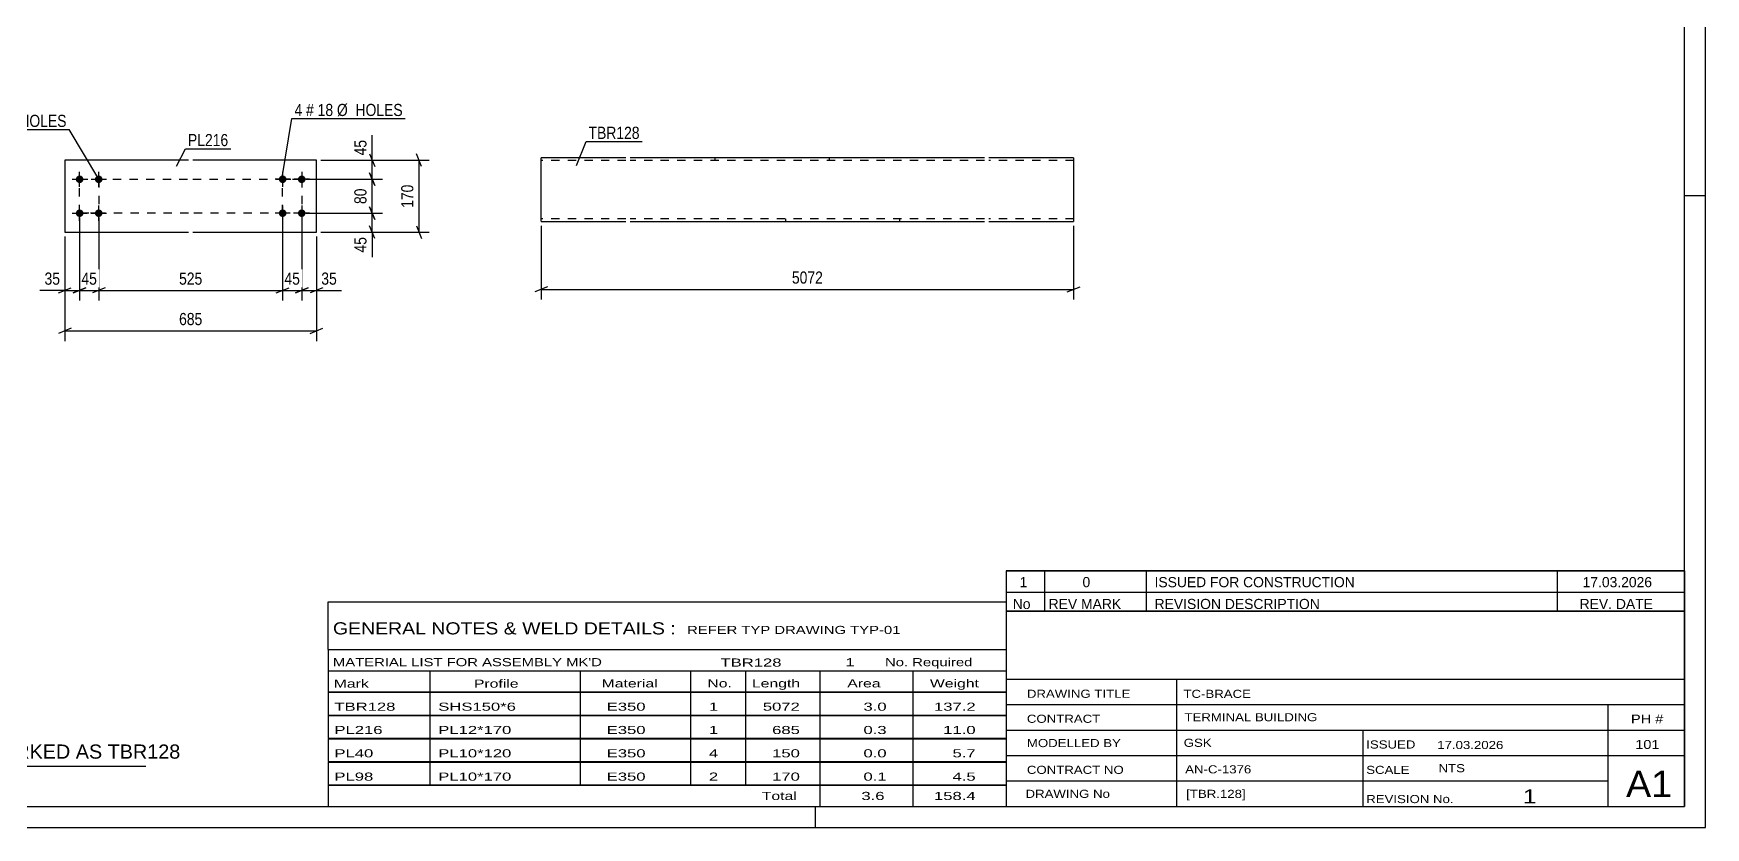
# Model space of a CAD drawing. Header units: millimetres. Extents: x 0 to 594, y 0 to 420.
# Drawn here: x 199.5 to 594, y 0 to 187.3 of the extents above; entities that cross this region are included whole.
import ezdxf

# ---------------------------------------------------------------- set-up
doc = ezdxf.new("R2010")
doc.units = ezdxf.units.MM
doc.linetypes.add('DXK_LINE_DOT2', pattern=[3.9198, 1.9599, -1.9599])
doc.styles.add('Arial', font='ARIAL.TTF', dxfattribs={"height": 0.2})
doc.styles.add('Arial Narrow', font='ARIALN.TTF', dxfattribs={"height": 0.2})

# ---------------------------------------------------------------- blocks, each defined once
blk = doc.blocks.new('Unknown-580871659-1129')
at = {"color": 5, "linetype": 'Continuous'}
for p, q in [((594, 0), (594, 420)), ((589, 5), (589, 415)), ((594, 149), (589, 149)), ((5, 5), (589, 5)), ((384, 0), (384, 5)), ((0, 0), (594, 0))]:
    blk.add_line(p, q, dxfattribs=at)
blk = doc.blocks.new('Part-580871659-3517 - 3516')
at = {"color": 2, "linetype": 'Continuous'}
for p, q in [((236.09, 157.42), (206.89, 157.42)), ((206.89, 157.42), (206.89, 140.42)), ((266.29, 157.42), (237.09, 157.42)), ((266.29, 140.42), (266.29, 157.42)), ((206.89, 140.42), (236.09, 140.42)), ((237.09, 140.42), (266.29, 140.42))]:
    blk.add_line(p, q, dxfattribs=at)
blk = doc.blocks.new('Bolt-580871659-3518 - 3516')
at = {"linetype": 'Continuous'}
for points in [[(258.29, 152.02, -1), (258.29, 153.82, -1)], [(262.79, 152.02, -1), (262.79, 153.82, -1)], [(258.29, 144.02, -1), (258.29, 145.82, -1)], [(262.79, 144.02, -1), (262.79, 145.82, -1)]]:
    blk.add_hatch(color=1, dxfattribs=at).paths.add_polyline_path(points)
at = {"color": 1, "linetype": 'Continuous'}
for p, q in [((258.29, 154.72), (258.29, 151.12)), ((262.79, 154.72), (262.79, 151.12)), ((260.09, 152.92), (256.49, 152.92)), ((264.59, 152.92), (260.99, 152.92)), ((258.29, 146.72), (258.29, 143.12)), ((262.79, 146.72), (262.79, 143.12)), ((260.09, 144.92), (256.49, 144.92)), ((264.59, 144.92), (260.99, 144.92))]:
    blk.add_line(p, q, dxfattribs=at)
blk = doc.blocks.new('Bolt-580871659-3519 - 3516')
at = {"linetype": 'Continuous'}
for points in [[(210.39, 153.82, -1), (210.39, 152.02, -1)], [(214.89, 153.82, -1), (214.89, 152.02, -1)], [(210.39, 145.82, -1), (210.39, 144.02, -1)], [(214.89, 145.82, -1), (214.89, 144.02, -1)]]:
    blk.add_hatch(color=1, dxfattribs=at).paths.add_polyline_path(points)
at = {"color": 1, "linetype": 'Continuous'}
for p, q in [((210.39, 151.12), (210.39, 154.72)), ((214.89, 151.12), (214.89, 154.72)), ((208.59, 152.92), (212.19, 152.92)), ((213.09, 152.92), (216.69, 152.92)), ((210.39, 143.12), (210.39, 146.72)), ((214.89, 143.12), (214.89, 146.72)), ((208.59, 144.92), (212.19, 144.92)), ((213.09, 144.92), (216.69, 144.92))]:
    blk.add_line(p, q, dxfattribs=at)
blk = doc.blocks.new('Part-580871659-2435 - 2427')
at = {"color": 2, "linetype": 'Continuous'}
for p, q in [((339.28, 157.96), (319.28, 157.96)), ((319.28, 143.05), (319.28, 157.96)), ((423.91, 157.96), (340.28, 157.96)), ((444.91, 157.96), (424.91, 157.96)), ((444.91, 157.96), (444.91, 142.96)), ((319.28, 143.05), (319.28, 142.96)), ((319.28, 142.96), (339.28, 142.96)), ((340.28, 142.96), (423.91, 142.96)), ((424.91, 142.96), (444.91, 142.96))]:
    blk.add_line(p, q, dxfattribs=at)
at = {"color": 7, "linetype": 'DXK_LINE_DOT2'}
for p, q in [((360.28, 157.96), (360.28, 157.36)), ((387.21, 157.96), (387.21, 157.36)), ((339.28, 157.36), (319.28, 157.36)), ((423.91, 157.36), (340.28, 157.36)), ((444.91, 157.36), (424.91, 157.36)), ((319.28, 143.56), (319.28, 143.6)), ((339.28, 143.56), (319.28, 143.56)), ((423.91, 143.56), (340.28, 143.56)), ((376.98, 142.96), (376.98, 143.56)), ((403.91, 142.96), (403.91, 143.56)), ((444.91, 143.56), (424.91, 143.56)), ((444.91, 143.56), (444.91, 143.6))]:
    blk.add_line(p, q, dxfattribs=at)
blk = doc.blocks.new('Rectangle-580871659-3696 - 3516')
at = {"color": 1, "linetype": 'DXK_LINE_DOT2'}
for p, q in [((210.39, 152.92), (236.09, 152.92)), ((210.39, 144.92), (210.39, 152.92)), ((237.09, 152.92), (262.79, 152.92)), ((262.79, 152.92), (262.79, 144.92)), ((236.09, 144.92), (210.39, 144.92)), ((262.79, 144.92), (237.09, 144.92))]:
    blk.add_line(p, q, dxfattribs=at)
blk = doc.blocks.new('Rectangle-580871659-3716 - 3516')
at = {"color": 1, "linetype": 'DXK_LINE_DOT2'}
for p, q in [((210.39, 152.92), (214.89, 152.92)), ((210.39, 144.92), (210.39, 152.92)), ((214.89, 152.92), (214.89, 144.92)), ((214.89, 144.92), (210.39, 144.92))]:
    blk.add_line(p, q, dxfattribs=at)
blk = doc.blocks.new('Rectangle-580871659-3726 - 3516')
at = {"color": 1, "linetype": 'DXK_LINE_DOT2'}
for p, q in [((258.29, 152.92), (262.79, 152.92)), ((258.29, 144.92), (258.29, 152.92)), ((262.79, 152.92), (262.79, 144.92)), ((262.79, 144.92), (258.29, 144.92))]:
    blk.add_line(p, q, dxfattribs=at)
blk = doc.blocks.new('StraightDimension-580871659-3524 - 3516')
at = {"color": 7, "linetype": 'Continuous'}
for p, q in [((262.79, 143.92), (262.79, 124.31)), ((266.29, 139.42), (266.29, 124.31)), ((261.29, 126.11), (264.29, 127.31)), ((262.79, 126.71), (266.29, 126.71)), ((267.79, 127.31), (264.79, 126.11))]:
    blk.add_line(p, q, dxfattribs=at)
at = {"color": 0}
blk.add_wipeout([(271.67, 127.46), (271.67, 131.66), (266.81, 131.66), (266.81, 127.46)], dxfattribs=at)
at = {"color": 7, "linetype": 'Continuous'}
blk.add_line((266.29, 126.71), (272.19, 126.71), dxfattribs=at)
blk.add_line((266.29, 126.71), (272.19, 126.71), dxfattribs=at)
at = {"color": 3, "style": 'Arial Narrow'}
blk.add_text('35', height=2.863, dxfattribs=at).set_placement((267.41, 128.06))
blk = doc.blocks.new('StraightDimension-580871659-3525 - 3516')
at = {"color": 7, "linetype": 'Continuous'}
for p, q in [((258.29, 143.92), (258.29, 124.31)), ((262.79, 143.92), (262.79, 124.31)), ((256.79, 126.11), (259.79, 127.31)), ((258.29, 126.71), (262.79, 126.71)), ((264.29, 127.31), (261.29, 126.11))]:
    blk.add_line(p, q, dxfattribs=at)
at = {"color": 0}
blk.add_wipeout([(262.97, 127.46), (262.97, 131.66), (258.11, 131.66), (258.11, 127.46)], dxfattribs=at)
at = {"color": 3, "style": 'Arial Narrow'}
blk.add_text('45', height=2.863, dxfattribs=at).set_placement((258.71, 128.06))
blk = doc.blocks.new('StraightDimension-580871659-3526 - 3516')
at = {"color": 7, "linetype": 'Continuous'}
for p, q in [((214.89, 143.92), (214.89, 124.31)), ((258.29, 143.92), (258.29, 124.31)), ((216.39, 127.31), (213.39, 126.11)), ((214.89, 126.71), (258.29, 126.71)), ((256.79, 126.11), (259.79, 127.31))]:
    blk.add_line(p, q, dxfattribs=at)
at = {"color": 0}
blk.add_wipeout([(239.93, 127.46), (239.93, 131.66), (233.25, 131.66), (233.25, 127.46)], dxfattribs=at)
at = {"color": 3, "style": 'Arial Narrow'}
blk.add_text('525', height=2.863, dxfattribs=at).set_placement((233.85, 128.06))
blk = doc.blocks.new('StraightDimension-580871659-3527 - 3516')
at = {"color": 7, "linetype": 'Continuous'}
for p, q in [((210.39, 143.92), (210.39, 124.31)), ((214.89, 143.92), (214.89, 124.31)), ((208.89, 126.11), (211.89, 127.31)), ((210.39, 126.71), (214.89, 126.71)), ((216.39, 127.31), (213.39, 126.11))]:
    blk.add_line(p, q, dxfattribs=at)
at = {"color": 0}
blk.add_wipeout([(215.07, 127.46), (215.07, 131.66), (210.21, 131.66), (210.21, 127.46)], dxfattribs=at)
at = {"color": 3, "style": 'Arial Narrow'}
blk.add_text('45', height=2.863, dxfattribs=at).set_placement((210.81, 128.06))
blk = doc.blocks.new('StraightDimension-580871659-3528 - 3516')
at = {"color": 7, "linetype": 'Continuous'}
for p, q in [((210.39, 143.92), (210.39, 124.31)), ((206.89, 139.42), (206.89, 124.31)), ((205.39, 126.11), (208.39, 127.31)), ((206.89, 126.71), (210.39, 126.71)), ((211.89, 127.31), (208.89, 126.11))]:
    blk.add_line(p, q, dxfattribs=at)
at = {"color": 0}
blk.add_wipeout([(206.36, 127.46), (206.36, 131.66), (201.51, 131.66), (201.51, 127.46)], dxfattribs=at)
at = {"color": 7, "linetype": 'Continuous'}
blk.add_line((206.89, 126.71), (200.98, 126.71), dxfattribs=at)
blk.add_line((206.89, 126.71), (200.98, 126.71), dxfattribs=at)
at = {"color": 3, "style": 'Arial Narrow'}
blk.add_text('35', height=2.863, dxfattribs=at).set_placement((202.11, 128.06))
blk = doc.blocks.new('StraightDimension-580871659-3544 - 3516')
at = {"color": 7, "linetype": 'Continuous'}
for p, q in [((206.89, 139.42), (206.89, 114.77)), ((266.29, 139.42), (266.29, 114.77)), ((208.39, 117.77), (205.39, 116.57)), ((206.89, 117.17), (266.29, 117.17)), ((264.79, 116.57), (267.79, 117.77))]:
    blk.add_line(p, q, dxfattribs=at)
at = {"color": 0}
blk.add_wipeout([(239.93, 117.92), (239.93, 122.12), (233.25, 122.12), (233.25, 117.92)], dxfattribs=at)
at = {"color": 3, "style": 'Arial Narrow'}
blk.add_text('685', height=2.863, dxfattribs=at).set_placement((233.85, 118.52))
blk = doc.blocks.new('StraightDimension-580871659-3564 - 3516')
at = {"color": 7, "linetype": 'Continuous'}
for p, q in [((291.07, 155.92), (289.87, 158.92)), ((267.29, 157.42), (292.87, 157.42)), ((290.47, 140.42), (290.47, 157.42)), ((267.29, 140.42), (292.87, 140.42)), ((289.87, 141.92), (291.07, 138.92))]:
    blk.add_line(p, q, dxfattribs=at)
at = {"color": 0}
blk.add_wipeout([(289.72, 152.26), (285.52, 152.26), (285.52, 145.58), (289.72, 145.58)], dxfattribs=at)
at = {"color": 3, "style": 'Arial Narrow'}
blk.add_text('170', height=2.863, rotation=90.0002, dxfattribs=at).set_placement((289.12, 146.18))
blk = doc.blocks.new('StraightDimension-580871659-3674 - 3516')
at = {"color": 7, "linetype": 'Continuous'}
for p, q in [((278.81, 158.92), (280.01, 155.92)), ((267.29, 157.42), (281.81, 157.42)), ((280.01, 151.42), (278.81, 154.42)), ((279.41, 152.92), (279.41, 157.42)), ((263.79, 152.92), (281.81, 152.92))]:
    blk.add_line(p, q, dxfattribs=at)
at = {"color": 0}
blk.add_wipeout([(278.66, 162.8), (274.46, 162.8), (274.46, 157.95), (278.66, 157.95)], dxfattribs=at)
at = {"color": 7, "linetype": 'Continuous'}
blk.add_line((279.41, 157.42), (279.41, 163.33), dxfattribs=at)
blk.add_line((279.41, 157.42), (279.41, 163.33), dxfattribs=at)
at = {"color": 3, "style": 'Arial Narrow'}
blk.add_text('45', height=2.863, rotation=90.0002, dxfattribs=at).set_placement((278.06, 158.55))
blk = doc.blocks.new('StraightDimension-580871659-3675 - 3516')
at = {"color": 7, "linetype": 'Continuous'}
for p, q in [((278.81, 154.42), (280.01, 151.42)), ((263.79, 152.92), (281.81, 152.92)), ((279.41, 144.92), (279.41, 152.92)), ((280.01, 143.42), (278.81, 146.42)), ((263.79, 144.92), (281.81, 144.92))]:
    blk.add_line(p, q, dxfattribs=at)
at = {"color": 0}
blk.add_wipeout([(278.66, 151.35), (274.46, 151.35), (274.46, 146.49), (278.66, 146.49)], dxfattribs=at)
at = {"color": 3, "style": 'Arial Narrow'}
blk.add_text('80', height=2.863, rotation=90.0002, dxfattribs=at).set_placement((278.06, 147.09))
blk = doc.blocks.new('StraightDimension-580871659-3676 - 3516')
at = {"color": 7, "linetype": 'Continuous'}
for p, q in [((278.81, 146.42), (280.01, 143.42)), ((263.79, 144.92), (281.81, 144.92)), ((279.41, 140.42), (279.41, 144.92)), ((267.29, 140.42), (281.81, 140.42)), ((280.01, 138.92), (278.81, 141.92))]:
    blk.add_line(p, q, dxfattribs=at)
at = {"color": 0}
blk.add_wipeout([(278.66, 139.9), (274.46, 139.9), (274.46, 135.04), (278.66, 135.04)], dxfattribs=at)
at = {"color": 7, "linetype": 'Continuous'}
blk.add_line((279.41, 140.42), (279.41, 134.52), dxfattribs=at)
blk.add_line((279.41, 140.42), (279.41, 134.52), dxfattribs=at)
at = {"color": 3, "style": 'Arial Narrow'}
blk.add_text('45', height=2.863, rotation=90.0002, dxfattribs=at).set_placement((278.06, 135.64))
blk = doc.blocks.new('StraightDimension-580871659-2440 - 2427')
at = {"color": 7, "linetype": 'Continuous'}
for p, q in [((319.28, 141.96), (319.28, 124.56)), ((444.91, 141.96), (444.91, 124.56)), ((320.78, 127.56), (317.78, 126.36)), ((319.28, 126.96), (444.91, 126.96)), ((443.41, 126.36), (446.41, 127.56))]:
    blk.add_line(p, q, dxfattribs=at)
at = {"color": 0}
blk.add_wipeout([(386.35, 127.71), (386.35, 131.91), (377.84, 131.91), (377.84, 127.71)], dxfattribs=at)
at = {"color": 3, "style": 'Arial Narrow'}
blk.add_text('5072', height=2.863, dxfattribs=at).set_placement((378.44, 128.31))
blk = doc.blocks.new('Unknown-580871659-4446')
at = {"color": 7, "linetype": 'Continuous'}
for p, q in [((429, 51.05), (429, 5)), ((429, 51.05), (589, 51.05)), ((589, 51), (589, 5)), ((429, 35), (589, 35)), ((469.14, 35), (469.14, 5)), ((429, 29), (589, 29)), ((571, 5.05), (571, 29.05)), ((429, 23), (589, 23)), ((513.14, 23), (513.14, 5)), ((429, 17), (589, 17)), ((429, 11), (571, 11)), ((429, 5), (589, 5))]:
    blk.add_line(p, q, dxfattribs=at)
at = {"color": 7, "style": 'Arial Narrow'}
for s, height, width, p in [('DRAWING TITLE', 1.9089, 1.425378, (433.88, 30.61)), ('TC-BRACE', 1.909, 1.425378, (470.81, 30.59)), ('CONTRACT', 1.909, 1.425378, (433.88, 24.71)), ('TERMINAL BUILDING', 1.9089, 1.425378, (471.06, 25.07)), ('MODELLED BY', 1.9089, 1.425378, (433.88, 18.98)), ('GSK', 1.909, 1.425378, (470.88, 19.04)), ('ISSUED', 1.909, 1.425378, (513.94, 18.64)), ('17.03.2026', 1.909, 1.425378, (530.69, 18.52)), ('CONTRACT NO', 1.9089, 1.425378, (433.88, 12.66)), ('AN-C-1376', 1.909, 1.425378, (471.23, 12.78)), ('SCALE', 1.909, 1.425378, (513.94, 12.65)), ('A1', 6.204, 1.25, (575.24, 7.2)), ('DRAWING No', 1.909, 1.425378, (433.56, 7)), ('[TBR.128]', 1.909, 1.425378, (471.46, 6.99)), ('1', 3.34, 1.5, (550.91, 5.68)), ('REVISION No.', 1.9089, 1.425378, (513.94, 5.77))]:
    blk.add_text(s, height=height, dxfattribs=dict(at, width=width)).set_placement(p)
at = {"color": 7, "linetype": 'Continuous', "style": 'Arial Narrow'}
for s, height, width, p in [('PH #', 2.1, 1.42538, (576.4, 24.55)), ('101', 2.1, 1.42538, (577.41, 18.55)), ('NTS', 1.909, 1.425378, (531, 13.05))]:
    blk.add_text(s, height=height, dxfattribs=dict(at, width=width)).set_placement(p)
blk = doc.blocks.new('Unknown-580871659-4447')
at = {"color": 7, "linetype": 'Continuous'}
for p, q in [((429, 60.55), (589, 60.55)), ((589, 60.55), (429, 60.55)), ((429, 60.55), (429, 55.55)), ((438, 60.55), (438, 55.55)), ((462, 60.55), (462, 55.55)), ((559, 60.55), (559, 55.55)), ((589, 60.55), (589, 55.55)), ((429, 55.55), (589, 55.55)), ((429, 55.55), (429, 51.05)), ((429, 55.55), (589, 55.55)), ((438, 55.55), (438, 51.05)), ((462, 55.55), (462, 51.05)), ((559, 55.55), (559, 51.05)), ((589, 55.55), (589, 51.05)), ((589, 51.05), (429, 51.05))]:
    blk.add_line(p, q, dxfattribs=at)
at = {"color": 7, "linetype": 'Continuous', "style": 'Arial Narrow'}
for s, height, width, p in [('1', 2.39, 1.196471, (432.16, 56.7)), ('0', 2.39, 1.196471, (447, 56.7)), ('ISSUED FOR CONSTRUCTION', 2.3861, 1.196471, (464, 56.7)), ('17.03.2026', 2.386, 1.196471, (565, 56.7)), ('No', 2.386, 1.2, (430.54, 51.55)), ('REV MARK', 2.386, 1.2, (439, 51.55)), ('REVISION DESCRIPTION', 2.3861, 1.2, (464, 51.55)), ('REV. DATE', 2.386, 1.2, (564.28, 51.55))]:
    blk.add_text(s, height=height, dxfattribs=dict(at, width=width)).set_placement(p)
blk = doc.blocks.new('Unknown-580871659-4448')
at = {"color": 7, "linetype": 'Continuous'}
for p, q in [((269, 53.25), (429, 53.25)), ((269, 42), (269, 53.25)), ((429, 53.25), (429, 42)), ((269, 42), (429, 42)), ((269, 42), (269, 37)), ((429, 42), (429, 37)), ((269, 37), (429, 37)), ((269, 37), (269, 32)), ((293, 37), (293, 32)), ((328.5, 37), (328.5, 32)), ((354.5, 37), (354.5, 32)), ((367.5, 37), (367.5, 32)), ((385, 37), (385, 32)), ((407, 37), (407, 32)), ((429, 37), (429, 32)), ((269, 32), (429, 32)), ((269, 31.95), (269, 26.55)), ((269, 31.95), (429, 31.95)), ((293, 32), (293, 26.5)), ((328.5, 32), (328.5, 26.5)), ((354.5, 32), (354.5, 26.5)), ((367.5, 32), (367.5, 26.5)), ((385, 32), (385, 26.5)), ((407, 32), (407, 26.5)), ((429, 31.95), (429, 26.55)), ((269, 26.55), (429, 26.55)), ((269, 26.45), (269, 21.05)), ((269, 26.45), (429, 26.45)), ((293, 26.5), (293, 21)), ((328.5, 26.5), (328.5, 21)), ((354.5, 26.5), (354.5, 21)), ((367.5, 26.5), (367.5, 21)), ((385, 26.5), (385, 21)), ((407, 26.5), (407, 21)), ((429, 26.45), (429, 21.05)), ((269, 21.05), (429, 21.05)), ((269, 20.95), (269, 15.55)), ((269, 20.95), (429, 20.95)), ((293, 21), (293, 15.5)), ((328.5, 21), (328.5, 15.5)), ((354.5, 21), (354.5, 15.5)), ((367.5, 21), (367.5, 15.5)), ((385, 21), (385, 15.5)), ((407, 21), (407, 15.5)), ((429, 20.95), (429, 15.55)), ((269, 15.55), (429, 15.55)), ((269, 15.45), (269, 10.05)), ((269, 15.45), (429, 15.45)), ((293, 15.5), (293, 10)), ((328.5, 15.5), (328.5, 10)), ((354.5, 15.5), (354.5, 10)), ((367.5, 15.5), (367.5, 10)), ((385, 15.5), (385, 10)), ((407, 15.5), (407, 10)), ((429, 15.45), (429, 10.05)), ((269, 10.05), (429, 10.05)), ((269, 10), (429, 10)), ((269, 10), (269, 5)), ((385, 10), (385, 5)), ((407, 10), (407, 5)), ((429, 10), (429, 5)), ((269, 5), (429, 5))]:
    blk.add_line(p, q, dxfattribs=at)
at = {"color": 7, "style": 'Arial Narrow'}
for s, height, width, p in [('GENERAL NOTES & WELD DETAILS :', 2.8633, 1.4, (270.15, 45.56)), ('REFER TYP DRAWING TYP-01', 1.9089, 1.6, (353.7, 45.66)), ("MATERIAL LIST FOR ASSEMBLY MK'D", 1.9089, 1.6, (270.15, 38.06)), ('TBR128', 1.909, 1.794707, (361.59, 37.97)), ('1', 1.91, 1.794707, (391.08, 38.06)), ('No. Required', 1.9089, 1.6, (400.41, 38.06)), ('Mark', 1.909, 1.7, (270.34, 33)), ('Profile', 1.909, 1.7, (303.41, 33)), ('Material', 1.909, 1.7, (333.54, 33.06)), ('No.', 1.909, 1.7, (358.5, 33.06)), ('Length', 1.909, 1.7, (369, 33.06)), ('Area', 1.909, 1.7, (391.5, 33.06)), ('Weight', 1.909, 1.7, (411, 33.06))]:
    blk.add_text(s, height=height, dxfattribs=dict(at, width=width)).set_placement(p)
at = {"color": 7, "linetype": 'Continuous', "style": 'Arial Narrow'}
for s, height, width, p in [('TBR128', 1.909, 1.794707, (270.5, 27.56)), ('SHS150*6', 1.909, 1.794707, (295, 27.56)), ('E350', 1.909, 1.794707, (334.74, 27.56)), ('1', 1.91, 1.794707, (358.86, 27.56)), ('5072', 1.909, 1.794707, (371.58, 27.56)), ('3.0', 1.909, 1.794707, (395.32, 27.56)), ('137.2', 1.909, 1.794707, (411.96, 27.56)), ('PL216', 1.909, 1.794707, (270.5, 22.06)), ('PL12*170', 1.909, 1.794707, (295, 22.06)), ('E350', 1.909, 1.794707, (334.74, 22.06)), ('1', 1.91, 1.794707, (358.86, 22.06)), ('685', 1.909, 1.794707, (373.77, 22.06)), ('0.3', 1.909, 1.794707, (395.32, 22.06)), ('11.0', 1.909, 1.794707, (414.14, 22.06)), ('PL40', 1.909, 1.794707, (270.5, 16.56)), ('PL10*120', 1.909, 1.794707, (295, 16.56)), ('E350', 1.909, 1.794707, (334.74, 16.56)), ('4', 1.91, 1.794707, (358.86, 16.56)), ('150', 1.909, 1.794707, (373.77, 16.56)), ('0.0', 1.909, 1.794707, (395.32, 16.56)), ('5.7', 1.909, 1.794707, (416.33, 16.56)), ('PL98', 1.909, 1.794707, (270.5, 11.06)), ('PL10*170', 1.909, 1.794707, (295, 11.06)), ('E350', 1.909, 1.794707, (334.74, 11.06)), ('2', 1.91, 1.794707, (358.86, 11.06)), ('170', 1.909, 1.794707, (373.77, 11.06)), ('0.1', 1.909, 1.794707, (395.32, 11.06)), ('4.5', 1.909, 1.794707, (416.33, 11.06)), ('Total', 1.909, 1.7, (371.33, 6.5)), ('3.6', 1.909, 1.794707, (394.83, 6.5)), ('158.4', 1.909, 1.794707, (411.96, 6.5))]:
    blk.add_text(s, height=height, dxfattribs=dict(at, width=width)).set_placement(p)
blk = doc.blocks.new('Unknown-580871659-4449')
at = {"color": 7, "linetype": 'Continuous'}
blk.add_line((156, 14.5), (226, 14.5), dxfattribs=at)
at = {"color": 7, "style": 'Arial'}
blk.add_text('ONE-TCH-BRACE MARKED AS TBR128', height=3.3428, dxfattribs=at).set_placement((147.99, 16.25))
blk = doc.blocks.new('Mark-580871659-3567 - 3516')
at = {"color": 0}
blk.add_wipeout([(245.45, 160.74), (245.45, 163.74), (235.95, 163.74), (235.95, 160.74)], dxfattribs=at)
blk.add_wipeout([(245.45, 160.74), (245.45, 163.74), (235.95, 163.74), (235.95, 160.74)], dxfattribs=at)
at = {"color": 30, "linetype": 'Continuous'}
for p, q in [((233.22, 156.01), (235.35, 160.14)), ((235.35, 160.14), (246.05, 160.14))]:
    blk.add_line(p, q, dxfattribs=at)
at = {"color": 3, "style": 'Arial Narrow'}
blk.add_text('PL216', height=2.863, dxfattribs=at).set_placement((235.95, 160.74))
blk = doc.blocks.new('Mark-580871659-3570 - 3516')
at = {"color": 0}
blk.add_wipeout([(262.92, 167.85), (262.92, 170.85), (261.09, 170.85), (261.09, 167.85)], dxfattribs=at)
blk.add_wipeout([(262.92, 167.85), (262.92, 170.85), (261.09, 170.85), (261.09, 167.85)], dxfattribs=at)
at = {"color": 7, "linetype": 'Continuous'}
blk.add_line((258.1, 152.87), (260.49, 167.25), dxfattribs=at)
at = {"color": 0}
blk.add_wipeout([(265.65, 167.85), (265.65, 170.85), (263.82, 170.85), (263.82, 167.85)], dxfattribs=at)
blk.add_wipeout([(265.65, 167.85), (265.65, 170.85), (263.82, 170.85), (263.82, 167.85)], dxfattribs=at)
at = {"color": 3, "style": 'Arial Narrow'}
blk.add_text('4', height=2.86, dxfattribs=at).set_placement((261.09, 167.85))
at = {"color": 0}
blk.add_wipeout([(270.2, 167.85), (270.2, 170.85), (266.55, 170.85), (266.55, 167.85)], dxfattribs=at)
blk.add_wipeout([(270.2, 167.85), (270.2, 170.85), (266.55, 170.85), (266.55, 167.85)], dxfattribs=at)
at = {"color": 3, "style": 'Arial Narrow'}
blk.add_text('#', height=2.86, dxfattribs=at).set_placement((263.82, 167.85))
at = {"color": 0}
blk.add_wipeout([(286.63, 167.85), (286.63, 170.85), (271.1, 170.85), (271.1, 167.85)], dxfattribs=at)
blk.add_wipeout([(286.63, 167.85), (286.63, 170.85), (271.1, 170.85), (271.1, 167.85)], dxfattribs=at)
at = {"color": 7, "linetype": 'Continuous'}
blk.add_line((260.49, 167.25), (287.23, 167.25), dxfattribs=at)
at = {"color": 3, "style": 'Arial Narrow'}
for s, p in [('18', (266.55, 167.85)), ('Ø  HOLES', (271.1, 167.85))]:
    blk.add_text(s, height=2.863, dxfattribs=at).set_placement(p)
blk = doc.blocks.new('Mark-580871659-3571 - 3516')
at = {"color": 0}
blk.add_wipeout([(183.61, 165.27), (183.61, 168.27), (181.78, 168.27), (181.78, 165.27)], dxfattribs=at)
blk.add_wipeout([(183.61, 165.27), (183.61, 168.27), (181.78, 168.27), (181.78, 165.27)], dxfattribs=at)
blk.add_wipeout([(186.33, 165.27), (186.33, 168.27), (184.51, 168.27), (184.51, 165.27)], dxfattribs=at)
blk.add_wipeout([(186.33, 165.27), (186.33, 168.27), (184.51, 168.27), (184.51, 165.27)], dxfattribs=at)
at = {"color": 3, "style": 'Arial Narrow'}
blk.add_text('4', height=2.86, dxfattribs=at).set_placement((181.78, 165.27))
at = {"color": 0}
blk.add_wipeout([(190.89, 165.27), (190.89, 168.27), (187.23, 168.27), (187.23, 165.27)], dxfattribs=at)
blk.add_wipeout([(190.89, 165.27), (190.89, 168.27), (187.23, 168.27), (187.23, 165.27)], dxfattribs=at)
at = {"color": 3, "style": 'Arial Narrow'}
blk.add_text('#', height=2.86, dxfattribs=at).set_placement((184.51, 165.27))
at = {"color": 0}
blk.add_wipeout([(207.32, 165.27), (207.32, 168.27), (191.79, 168.27), (191.79, 165.27)], dxfattribs=at)
blk.add_wipeout([(207.32, 165.27), (207.32, 168.27), (191.79, 168.27), (191.79, 165.27)], dxfattribs=at)
at = {"color": 7, "linetype": 'Continuous'}
for p in [(181.18, 164.67), (214.89, 152.92)]:
    blk.add_line(p, (207.92, 164.67), dxfattribs=at)
at = {"color": 3, "style": 'Arial Narrow'}
for s, p in [('18', (187.23, 165.27)), ('Ø  HOLES', (191.79, 165.27))]:
    blk.add_text(s, height=2.863, dxfattribs=at).set_placement(p)
blk = doc.blocks.new('Mark-580871659-2431 - 2427')
at = {"color": 0}
blk.add_wipeout([(342.52, 162.45), (342.52, 165.45), (330.46, 165.45), (330.46, 162.45)], dxfattribs=at)
blk.add_wipeout([(342.52, 162.45), (342.52, 165.45), (330.46, 165.45), (330.46, 162.45)], dxfattribs=at)
at = {"color": 30, "linetype": 'Continuous'}
for p, q in [((327.64, 156.2), (329.86, 161.85)), ((329.86, 161.85), (343.12, 161.85))]:
    blk.add_line(p, q, dxfattribs=at)
at = {"color": 3, "style": 'Arial Narrow'}
blk.add_text('TBR128', height=2.863, dxfattribs=at).set_placement((330.46, 162.45))

msp = doc.modelspace()

# ---------------------------------------------------------------- block references
for name in ['Unknown-580871659-1129', 'Part-580871659-2435 - 2427', 'Part-580871659-3517 - 3516', 'Bolt-580871659-3519 - 3516', 'Bolt-580871659-3518 - 3516', 'Rectangle-580871659-3696 - 3516', 'Rectangle-580871659-3716 - 3516', 'Rectangle-580871659-3726 - 3516', 'Unknown-580871659-4447', 'Unknown-580871659-4448', 'Unknown-580871659-4446', 'Unknown-580871659-4449']:
    msp.add_blockref(name, (0, 0))

# ---------------------------------------------------------------- next in the draw order: block references
for name in ['Mark-580871659-3571 - 3516', 'Mark-580871659-3567 - 3516', 'Mark-580871659-2431 - 2427', 'StraightDimension-580871659-3524 - 3516', 'StraightDimension-580871659-2440 - 2427']:
    msp.add_blockref(name, (0, 0))

# ---------------------------------------------------------------- next in the draw order: block references
msp.add_blockref('StraightDimension-580871659-3525 - 3516', (0, 0))

# ---------------------------------------------------------------- next in the draw order: block references
msp.add_blockref('StraightDimension-580871659-3526 - 3516', (0, 0))

# ---------------------------------------------------------------- next in the draw order: block references
msp.add_blockref('StraightDimension-580871659-3527 - 3516', (0, 0))

# ---------------------------------------------------------------- next in the draw order: block references
msp.add_blockref('StraightDimension-580871659-3528 - 3516', (0, 0))

# ---------------------------------------------------------------- next in the draw order: block references
msp.add_blockref('StraightDimension-580871659-3544 - 3516', (0, 0))

# ---------------------------------------------------------------- next in the draw order: block references
msp.add_blockref('StraightDimension-580871659-3564 - 3516', (0, 0))

# ---------------------------------------------------------------- next in the draw order: block references
msp.add_blockref('StraightDimension-580871659-3674 - 3516', (0, 0))

# ---------------------------------------------------------------- next in the draw order: block references
msp.add_blockref('StraightDimension-580871659-3675 - 3516', (0, 0))

# ---------------------------------------------------------------- next in the draw order: block references
for name in ['Mark-580871659-3570 - 3516', 'StraightDimension-580871659-3676 - 3516']:
    msp.add_blockref(name, (0, 0))

doc.saveas('drawing.dxf')
